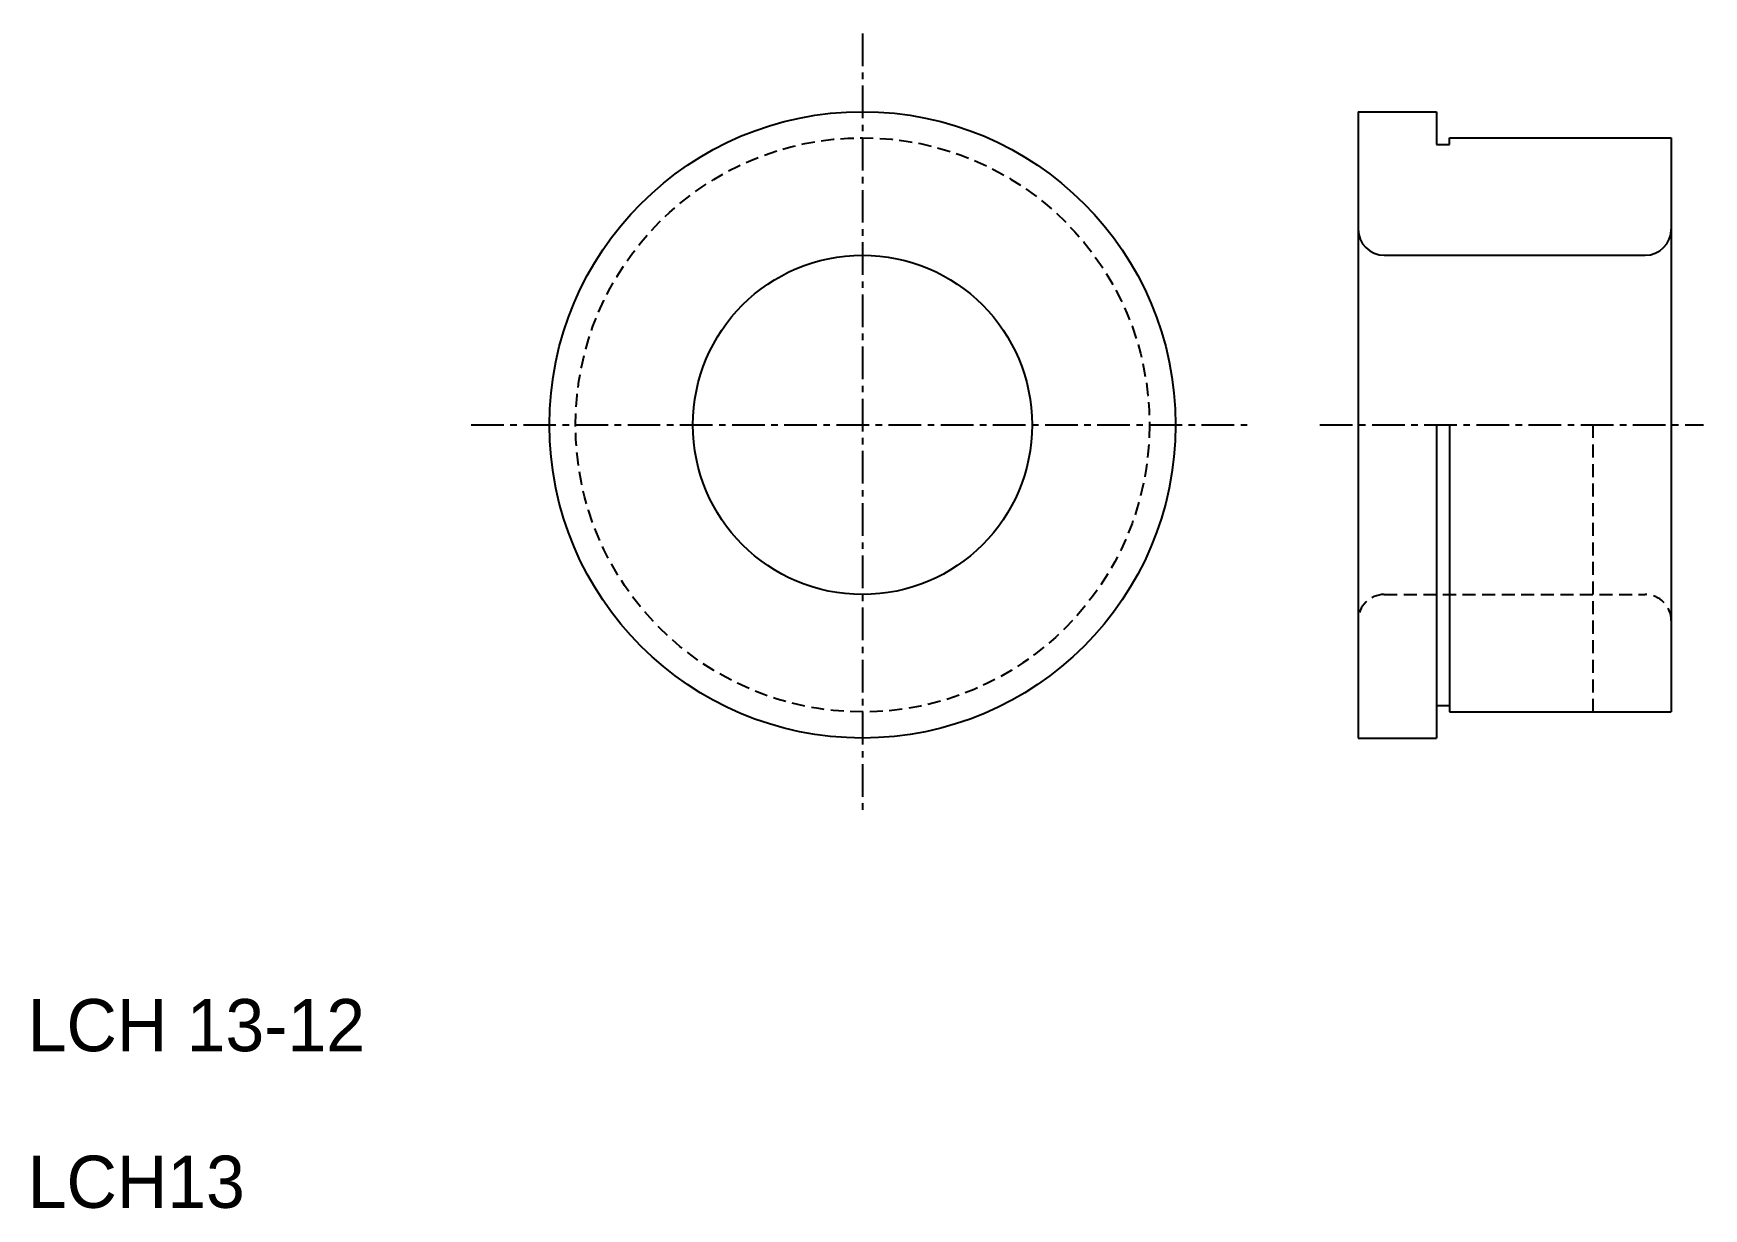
# Model space of a CAD drawing. Extents: x 10.2 to 74.2, y 10 to 55.
import ezdxf

# ---------------------------------------------------------------- set-up
doc = ezdxf.new("R2010")
doc.units = 0
doc.linetypes.add('CENTER', pattern=[2, 1.25, -0.25, 0.25, -0.25])
doc.linetypes.add('DASHED', pattern=[0.75, 0.5, -0.25])
doc.layers.get('0').update_dxf_attribs({"linetype": 'CONTINUOUS'})
doc.layers.add('CENTER', color=1, linetype='CENTER')

msp = doc.modelspace()

# ---------------------------------------------------------------- linework, layer by layer
at = {"color": 7, "linetype": 'CONTINUOUS'}
for p, q in [((61, 52), (61, 28)), ((61, 52), (64, 52)), ((64, 52), (64, 50.75)), ((64, 51), (64, 50.75)), ((64, 50.75), (64.5, 50.75)), ((64.5, 51), (73, 51)), ((64.5, 50.75), (64.5, 51)), ((73, 51), (73, 29)), ((62, 46.5), (72, 46.5)), ((64, 40), (64, 28)), ((64.5, 40), (64.5, 29)), ((64, 29.25), (64.5, 29.25)), ((64.5, 29), (73, 29)), ((66.625, 29), (66.625, 29.0001)), ((68.75, 29), (68.7501, 29)), ((61, 28), (64, 28))]:
    msp.add_line(p, q, dxfattribs=at)
at = {"color": 3, "linetype": 'DASHED'}
for p, q in [((70, 40), (70, 29)), ((62, 33.5), (72, 33.5))]:
    msp.add_line(p, q, dxfattribs=at)
at = {"color": 7, "linetype": 'CONTINUOUS'}
for radius in [12, 6.5]:
    msp.add_circle((42, 40), radius, dxfattribs=at)
at = {"color": 3, "linetype": 'DASHED'}
msp.add_circle((42, 40), 11, dxfattribs=at)
at = {"color": 7, "linetype": 'CONTINUOUS'}
for centre, start, end in [((62, 47.5), 180, 270), ((72, 47.5), 270, 0)]:
    msp.add_arc(centre, 1, start, end, dxfattribs=at)
at = {"color": 3, "linetype": 'DASHED'}
for centre, start, end in [((62, 32.5), 90, 180), ((72, 32.5), 0, 90)]:
    msp.add_arc(centre, 1, start, end, dxfattribs=at)
at = {"layer": 'CENTER', "color": 1, "linetype": 'CENTER'}
for p, q in [((42, 55), (42, 25)), ((27, 40), (57, 40)), ((59.533, 40), (74.2402, 40))]:
    msp.add_line(p, q, dxfattribs=at)

# ---------------------------------------------------------------- texts
at = {"color": 7, "linetype": 'CONTINUOUS'}
for s, p in [('LCH 13-12', (10, 16)), ('LCH13', (10, 10))]:
    msp.add_text(s, height=2, dxfattribs=at).set_placement(p)

doc.saveas('drawing.dxf')
